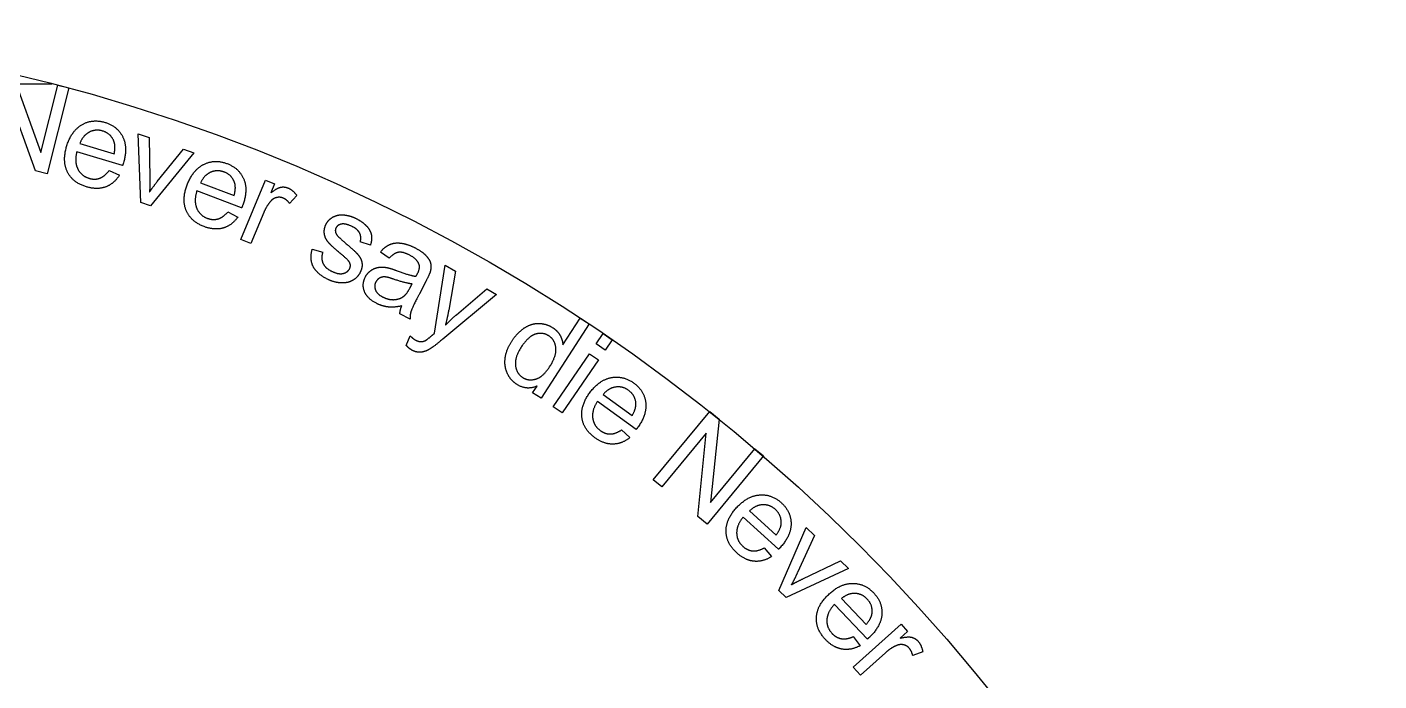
# Model space of a CAD drawing. Header units: centimetres. Extents: x -6 to 6, y -6 to 6.
# Drawn here: x 1.422 to 6, y 3.785 to 6 of the extents above; entities that cross this region are included whole.
import ezdxf

# ---------------------------------------------------------------- set-up
doc = ezdxf.new("R2010")
doc.units = ezdxf.units.CM
doc.header["$MEASUREMENT"] = 0
for name, color, linetype in [('cut v4_Sketch1', 7, 'Continuous'), ('cut v4_Sketch18', 7, 'Continuous'), ('cut v4_Sketch19', 7, 'Continuous')]:
    doc.layers.add(name, color=color, linetype=linetype)

msp = doc.modelspace()

# ---------------------------------------------------------------- linework, layer by layer
at = {"layer": 'cut v4_Sketch1'}
msp.add_circle((0, 0), 6, dxfattribs=at)
at = {"layer": 'cut v4_Sketch18'}
msp.add_line((-1.4935, 5.8081), (1.5065, 5.8081), dxfattribs=at)
at = {"layer": 'cut v4_Sketch19'}
for p, q in [((1.3735, 5.8412), (1.4695, 5.5746)), ((1.4513, 5.5127), (1.3554, 5.7795)), ((1.4695, 5.5746), (1.5264, 5.8031)), ((1.5633, 5.7939), (1.4908, 5.5028)), ((1.5264, 5.8031), (1.5633, 5.7939)), ((1.8073, 5.4059), (1.7985, 5.6383)), ((1.7985, 5.6383), (1.8354, 5.6258)), ((1.6012, 5.6057), (1.7175, 5.5711)), ((1.8354, 5.6258), (1.8379, 5.4876)), ((1.8633, 5.4764), (1.9515, 5.5866)), ((1.9515, 5.5866), (1.9874, 5.5745)), ((1.7459, 5.5311), (1.5906, 5.5772)), ((1.9874, 5.5745), (1.8399, 5.3949)), ((1.4908, 5.5028), (1.4513, 5.5127)), ((1.7001, 5.5141), (1.7353, 5.4988)), ((2.01, 5.4724), (2.1234, 5.4294)), ((2.1462, 5.2807), (2.2297, 5.4814)), ((2.2297, 5.4814), (2.2603, 5.4686)), ((2.2603, 5.4686), (2.2476, 5.4382)), ((1.8399, 5.3949), (1.8073, 5.4059)), ((2.1489, 5.3873), (1.9973, 5.4448)), ((2.336, 5.4296), (2.3112, 5.4029)), ((2.1019, 5.3738), (2.1359, 5.3559)), ((2.2239, 5.3716), (2.1802, 5.2666)), ((2.1802, 5.2666), (2.1462, 5.2807)), ((2.585, 5.261), (2.5504, 5.272)), ((2.388, 5.2478), (2.4234, 5.2374)), ((2.6485, 5.2169), (2.6189, 5.2379)), ((2.8024, 4.9631), (2.8383, 5.1931)), ((2.8383, 5.1931), (2.8728, 5.1735)), ((2.8728, 5.1735), (2.85, 5.0417)), ((2.7198, 5.118), (2.726, 5.13)), ((2.7734, 5.1404), (2.7508, 5.0968)), ((3.0114, 5.0947), (2.8303, 4.9434)), ((2.8764, 5.0258), (2.9794, 5.1129)), ((2.9794, 5.1129), (3.0114, 5.0947)), ((2.7191, 5.0106), (2.6849, 5.0284)), ((3.3256, 4.9947), (3.163, 4.7427)), ((3.2365, 4.9242), (3.2949, 5.0146)), ((3.2949, 5.0146), (3.3256, 4.9947)), ((2.7063, 4.9219), (2.7198, 4.954)), ((3.3496, 4.9269), (3.3735, 4.9618)), ((3.3735, 4.9618), (3.4039, 4.941)), ((3.38, 4.906), (3.3496, 4.9269)), ((3.4039, 4.941), (3.38, 4.906)), ((3.2041, 4.7142), (3.3268, 4.8936)), ((3.3572, 4.8728), (3.2345, 4.6934)), ((3.3268, 4.8936), (3.3572, 4.8728)), ((3.1343, 4.7612), (3.1491, 4.7842)), ((3.163, 4.7427), (3.1343, 4.7612)), ((3.4846, 4.6367), (3.3534, 4.7318)), ((3.3728, 4.7552), (3.471, 4.6839)), ((3.2345, 4.6934), (3.2041, 4.7142)), ((3.5427, 4.4669), (3.734, 4.698)), ((3.734, 4.698), (3.7654, 4.672)), ((3.7654, 4.672), (3.7366, 4.3901)), ((3.4357, 4.6359), (3.4638, 4.6098)), ((3.7224, 4.6242), (3.572, 4.4427)), ((3.6934, 4.3422), (3.7224, 4.6242)), ((3.9161, 4.5473), (3.7248, 4.3162)), ((3.7366, 4.3901), (3.8868, 4.5716)), ((3.8868, 4.5716), (3.9161, 4.5473)), ((3.572, 4.4427), (3.5427, 4.4669)), ((3.8687, 4.3612), (3.9587, 4.2797)), ((3.7248, 4.3162), (3.6934, 4.3422)), ((3.967, 4.2313), (3.8469, 4.3401)), ((3.9682, 4.0919), (4.0608, 4.3052)), ((4.0608, 4.3052), (4.0886, 4.278)), ((4.0886, 4.278), (4.0311, 4.1523)), ((3.9184, 4.2359), (3.9434, 4.2068)), ((4.2035, 4.166), (3.9928, 4.0679)), ((4.0492, 4.1313), (4.1764, 4.1925)), ((4.1764, 4.1925), (4.2035, 4.166)), ((3.9928, 4.0679), (3.9682, 4.0919)), ((4.2681, 3.9274), (4.1563, 4.0448)), ((4.1797, 4.0642), (4.2633, 3.9763)), ((4.2196, 3.8324), (4.3816, 3.9772)), ((4.4037, 3.9525), (4.3791, 3.9306)), ((4.3816, 3.9772), (4.4037, 3.9525)), ((4.2199, 3.9355), (4.2428, 3.9047)), ((4.3289, 3.8808), (4.2441, 3.8049)), ((4.4551, 3.8846), (4.4212, 3.8712)), ((4.2441, 3.8049), (4.2196, 3.8324))]:
    msp.add_line(p, q, dxfattribs=at)
msp.add_circle((0, 0), 6, dxfattribs=at)
for points in [[(1.6076, 5.6689), (1.6432, 5.6899), (1.6864, 5.6771)], [(1.6864, 5.6771), (1.7282, 5.6646), (1.7462, 5.6283)], [(1.5562, 5.5953), (1.5719, 5.6479), (1.6076, 5.6689)], [(1.6324, 5.6438), (1.611, 5.6324), (1.6012, 5.6057)], [(1.6782, 5.6479), (1.6539, 5.6551), (1.6324, 5.6438)], [(1.7159, 5.6145), (1.7051, 5.6399), (1.6782, 5.6479)], [(1.5596, 5.5084), (1.5412, 5.5445), (1.5562, 5.5953)], [(1.7175, 5.5711), (1.7229, 5.5981), (1.7159, 5.6145)], [(1.7462, 5.6283), (1.7643, 5.592), (1.7489, 5.5404)], [(1.5906, 5.5772), (1.5823, 5.5423), (1.5944, 5.5189)], [(1.7489, 5.5404), (1.748, 5.5373), (1.7459, 5.5311)], [(2.021, 5.535), (2.0582, 5.5533), (2.1002, 5.5373)], [(1.6237, 5.4587), (1.578, 5.4723), (1.5596, 5.5084)], [(1.5944, 5.5189), (1.6064, 5.4954), (1.6325, 5.4877)], [(1.6687, 5.4881), (1.6855, 5.4942), (1.7001, 5.5141)], [(1.7353, 5.4988), (1.7172, 5.4694), (1.6886, 5.4587)], [(1.9644, 5.4654), (1.9839, 5.5167), (2.021, 5.535)], [(2.044, 5.5081), (2.0218, 5.4983), (2.01, 5.4724)], [(2.0899, 5.5089), (2.0662, 5.5178), (2.044, 5.5081)], [(2.125, 5.4728), (2.1161, 5.4989), (2.0899, 5.5089)], [(2.1002, 5.5373), (2.141, 5.5219), (2.1563, 5.4843)], [(1.6886, 5.4587), (1.66, 5.4479), (1.6237, 5.4587)], [(1.6325, 5.4877), (1.6519, 5.4819), (1.6687, 5.4881)], [(1.8379, 5.4876), (1.8384, 5.4652), (1.8371, 5.4416)], [(1.8371, 5.4416), (1.8473, 5.4564), (1.8633, 5.4764)], [(1.9613, 5.3785), (1.9456, 5.4158), (1.9644, 5.4654)], [(2.1234, 5.4294), (2.1309, 5.4559), (2.125, 5.4728)], [(2.1563, 5.4843), (2.1716, 5.4468), (2.1525, 5.3965)], [(2.2476, 5.4382), (2.2682, 5.4547), (2.281, 5.4574)], [(2.281, 5.4574), (2.2937, 5.4601), (2.3056, 5.4551)], [(2.3056, 5.4551), (2.3228, 5.448), (2.336, 5.4296)], [(1.9973, 5.4448), (1.9865, 5.4106), (1.9968, 5.3863)], [(2.2461, 5.4089), (2.2329, 5.3932), (2.2239, 5.3716)], [(2.2665, 5.4223), (2.2548, 5.4193), (2.2461, 5.4089)], [(2.2893, 5.4207), (2.2782, 5.4253), (2.2665, 5.4223)], [(2.3112, 5.4029), (2.3018, 5.4155), (2.2893, 5.4207)], [(2.0216, 5.3242), (1.977, 5.3411), (1.9613, 5.3785)], [(1.9968, 5.3863), (2.0071, 5.3621), (2.0325, 5.3524)], [(2.0687, 5.3501), (2.0858, 5.355), (2.1019, 5.3738)], [(2.1525, 5.3965), (2.1514, 5.3934), (2.1489, 5.3873)], [(2.4517, 5.3522), (2.463, 5.3606), (2.4769, 5.3631)], [(2.4769, 5.3631), (2.4874, 5.3651), (2.5027, 5.3627)], [(2.5027, 5.3627), (2.518, 5.3603), (2.5333, 5.3531)], [(2.0863, 5.3194), (2.057, 5.3108), (2.0216, 5.3242)], [(2.0325, 5.3524), (2.0515, 5.3453), (2.0687, 5.3501)], [(2.1359, 5.3559), (2.1156, 5.3279), (2.0863, 5.3194)], [(2.429, 5.301), (2.4273, 5.3164), (2.4342, 5.3308)], [(2.4342, 5.3308), (2.4404, 5.3439), (2.4517, 5.3522)], [(2.4682, 5.3194), (2.4651, 5.3129), (2.4667, 5.3058)], [(2.4864, 5.3325), (2.473, 5.3296), (2.4682, 5.3194)], [(2.5227, 5.3246), (2.4998, 5.3354), (2.4864, 5.3325)], [(2.5487, 5.3018), (2.5421, 5.3153), (2.5227, 5.3246)], [(2.5333, 5.3531), (2.5564, 5.3421), (2.5707, 5.3272)], [(2.5707, 5.3272), (2.585, 5.3122), (2.588, 5.2969)], [(2.4416, 5.2721), (2.4306, 5.2856), (2.429, 5.301)], [(2.4847, 5.2321), (2.4525, 5.2587), (2.4416, 5.2721)], [(2.4667, 5.3058), (2.4683, 5.2985), (2.4753, 5.2909)], [(2.4753, 5.2909), (2.4794, 5.2867), (2.5006, 5.2684)], [(2.5006, 5.2684), (2.5315, 5.2423), (2.5426, 5.2296)], [(2.5504, 5.272), (2.5553, 5.2883), (2.5487, 5.3018)], [(2.588, 5.2969), (2.5909, 5.2816), (2.585, 5.261)], [(2.6504, 5.2635), (2.667, 5.271), (2.6894, 5.2679)], [(2.6894, 5.2679), (2.7118, 5.2649), (2.7367, 5.252)], [(2.3913, 5.1885), (2.3787, 5.2139), (2.388, 5.2478)], [(2.4234, 5.2374), (2.4168, 5.2163), (2.4244, 5.1997)], [(2.5134, 5.2046), (2.5087, 5.2123), (2.4847, 5.2321)], [(2.5426, 5.2296), (2.5537, 5.217), (2.5562, 5.2018)], [(2.6189, 5.2379), (2.6339, 5.2561), (2.6504, 5.2635)], [(2.6797, 5.237), (2.6645, 5.2347), (2.6485, 5.2169)], [(2.7179, 5.2274), (2.6949, 5.2394), (2.6797, 5.237)], [(2.7494, 5.197), (2.7426, 5.2145), (2.7179, 5.2274)], [(2.7367, 5.252), (2.7614, 5.2391), (2.7738, 5.2253)], [(2.7738, 5.2253), (2.7862, 5.2115), (2.7889, 5.1989)], [(2.442, 5.1449), (2.4038, 5.1631), (2.3913, 5.1885)], [(2.4244, 5.1997), (2.4321, 5.1832), (2.4548, 5.1724)], [(2.4933, 5.1656), (2.5088, 5.1697), (2.5148, 5.1822)], [(2.5148, 5.1822), (2.5201, 5.1935), (2.5134, 5.2046)], [(2.5562, 5.2018), (2.5587, 5.1865), (2.5506, 5.1695)], [(2.568, 5.1539), (2.5754, 5.168), (2.5879, 5.1764)], [(2.5879, 5.1764), (2.6004, 5.1847), (2.6146, 5.1864)], [(2.6146, 5.1864), (2.6287, 5.188), (2.6436, 5.1848)], [(2.6436, 5.1848), (2.6546, 5.1824), (2.6752, 5.1746)], [(2.6752, 5.1746), (2.7173, 5.1588), (2.7394, 5.1556)], [(2.744, 5.164), (2.7544, 5.184), (2.7494, 5.197)], [(2.7889, 5.1989), (2.7916, 5.1863), (2.7875, 5.1713)], [(2.4873, 5.1333), (2.4652, 5.134), (2.442, 5.1449)], [(2.4548, 5.1724), (2.4778, 5.1615), (2.4933, 5.1656)], [(2.5261, 5.1428), (2.5094, 5.1327), (2.4873, 5.1333)], [(2.5506, 5.1695), (2.5428, 5.1529), (2.5261, 5.1428)], [(2.5644, 5.1053), (2.5554, 5.1297), (2.568, 5.1539)], [(2.6033, 5.1366), (2.5965, 5.1236), (2.6019, 5.1097)], [(2.6159, 5.1498), (2.6078, 5.1452), (2.6033, 5.1366)], [(2.6343, 5.1537), (2.6241, 5.1544), (2.6159, 5.1498)], [(2.6662, 5.1454), (2.6446, 5.153), (2.6343, 5.1537)], [(2.726, 5.13), (2.7045, 5.132), (2.6662, 5.1454)], [(2.7394, 5.1556), (2.743, 5.1622), (2.744, 5.164)], [(2.7875, 5.1713), (2.7848, 5.1621), (2.7734, 5.1404)], [(2.6052, 5.0644), (2.5734, 5.0809), (2.5644, 5.1053)], [(2.6019, 5.1097), (2.6072, 5.0958), (2.6263, 5.0859)], [(2.6263, 5.0859), (2.6452, 5.0761), (2.6642, 5.0767)], [(2.6642, 5.0767), (2.6832, 5.0773), (2.6975, 5.088)], [(2.6975, 5.088), (2.7086, 5.0964), (2.7198, 5.118)], [(2.7508, 5.0968), (2.727, 5.0512), (2.7228, 5.0381)], [(2.6445, 5.052), (2.6244, 5.0544), (2.6052, 5.0644)], [(2.6908, 5.0556), (2.6646, 5.0496), (2.6445, 5.052)], [(2.6849, 5.0284), (2.6851, 5.0412), (2.6908, 5.0556)], [(2.7228, 5.0381), (2.7187, 5.0249), (2.7191, 5.0106)], [(2.85, 5.0417), (2.8458, 5.0166), (2.8388, 4.9902)], [(2.8388, 4.9902), (2.8568, 5.0091), (2.8764, 5.0258)], [(3.1046, 4.9797), (3.128, 4.9961), (3.1539, 4.9962)], [(3.1539, 4.9962), (3.1798, 4.9963), (3.2023, 4.9818)], [(2.7198, 4.954), (2.7287, 4.9452), (2.7365, 4.9407)], [(2.7718, 4.9386), (2.7776, 4.9417), (2.7951, 4.9569)], [(2.7951, 4.9569), (2.7975, 4.959), (2.8024, 4.9631)], [(3.0634, 4.936), (3.0811, 4.9633), (3.1046, 4.9797)], [(3.1434, 4.9597), (3.1187, 4.9517), (3.0952, 4.9155)], [(3.1887, 4.9543), (3.1681, 4.9676), (3.1434, 4.9597)], [(3.213, 4.9138), (3.2099, 4.9406), (3.1887, 4.9543)], [(3.2023, 4.9818), (3.2188, 4.9711), (3.2272, 4.9558)], [(3.2272, 4.9558), (3.2356, 4.9406), (3.2365, 4.9242)], [(2.7247, 4.9062), (2.7155, 4.9115), (2.7063, 4.9219)], [(2.7552, 4.8987), (2.74, 4.8976), (2.7247, 4.9062)], [(2.7365, 4.9407), (2.7472, 4.9347), (2.7556, 4.9346)], [(2.788, 4.9108), (2.7705, 4.8998), (2.7552, 4.8987)], [(2.7556, 4.9346), (2.7641, 4.9345), (2.7718, 4.9386)], [(2.8303, 4.9434), (2.8011, 4.9189), (2.788, 4.9108)], [(3.0415, 4.8799), (3.0453, 4.908), (3.0634, 4.936)], [(3.0952, 4.9155), (3.0726, 4.8804), (3.0762, 4.8535)], [(3.1919, 4.8494), (3.2161, 4.8869), (3.213, 4.9138)], [(3.0482, 4.828), (3.0376, 4.8518), (3.0415, 4.8799)], [(3.0762, 4.8535), (3.0798, 4.8266), (3.0999, 4.8136)], [(3.0805, 4.79), (3.0587, 4.8041), (3.0482, 4.828)], [(3.0999, 4.8136), (3.1202, 4.8005), (3.1451, 4.8079)], [(3.1451, 4.8079), (3.17, 4.8154), (3.1919, 4.8494)], [(3.327, 4.7603), (3.3592, 4.8047), (3.3998, 4.8126)], [(3.3998, 4.8126), (3.4405, 4.8206), (3.4769, 4.7942)], [(3.1491, 4.7842), (3.1142, 4.7683), (3.0805, 4.79)], [(3.415, 4.7807), (3.391, 4.7771), (3.3728, 4.7552)], [(3.4595, 4.7694), (3.4389, 4.7843), (3.415, 4.7807)], [(3.4839, 4.7254), (3.4822, 4.7529), (3.4595, 4.7694)], [(3.4769, 4.7942), (3.5122, 4.7686), (3.5171, 4.7283)], [(3.3012, 4.6772), (3.2959, 4.7174), (3.327, 4.7603)], [(3.3534, 4.7318), (3.334, 4.7016), (3.3376, 4.6755)], [(3.471, 4.6839), (3.4851, 4.7076), (3.4839, 4.7254)], [(3.5171, 4.7283), (3.5221, 4.6881), (3.4905, 4.6445)], [(3.3452, 4.6091), (3.3066, 4.6371), (3.3012, 4.6772)], [(3.3376, 4.6755), (3.3411, 4.6494), (3.3632, 4.6335)], [(3.3632, 4.6335), (3.3796, 4.6216), (3.3974, 4.6218)], [(3.3974, 4.6218), (3.4153, 4.622), (3.4357, 4.6359)], [(3.4905, 4.6445), (3.4886, 4.6419), (3.4846, 4.6367)], [(3.4064, 4.5875), (3.3759, 4.5868), (3.3452, 4.6091)], [(3.4638, 4.6098), (3.4369, 4.5881), (3.4064, 4.5875)], [(3.8238, 4.3713), (3.8606, 4.4119), (3.9019, 4.4154)], [(3.9019, 4.4154), (3.9431, 4.4189), (3.9765, 4.3887)], [(3.7892, 4.2915), (3.7882, 4.332), (3.8238, 4.3713)], [(3.9134, 4.382), (3.8892, 4.381), (3.8687, 4.3612)], [(3.9564, 4.366), (3.9376, 4.383), (3.9134, 4.382)], [(3.976, 4.3195), (3.9772, 4.3471), (3.9564, 4.366)], [(3.9765, 4.3887), (4.0088, 4.3594), (4.0093, 4.3189)], [(3.8469, 4.3401), (3.8244, 4.3122), (3.8251, 4.2859)], [(3.9587, 4.2797), (3.9753, 4.3017), (3.976, 4.3195)], [(4.0093, 4.3189), (4.0099, 4.2783), (3.9737, 4.2385)], [(3.8255, 4.219), (3.7902, 4.251), (3.7892, 4.2915)], [(3.8251, 4.2859), (3.8258, 4.2596), (3.846, 4.2413)], [(3.884, 4.1908), (3.8535, 4.1936), (3.8255, 4.219)], [(3.846, 4.2413), (3.861, 4.2277), (3.8787, 4.2259)], [(3.8787, 4.2259), (3.8965, 4.2242), (3.9184, 4.2359)], [(3.9737, 4.2385), (3.9715, 4.236), (3.967, 4.2313)], [(3.9434, 4.2068), (3.9144, 4.1881), (3.884, 4.1908)], [(4.0311, 4.1523), (4.0218, 4.1319), (4.0105, 4.1112)], [(4.0105, 4.1112), (4.026, 4.1201), (4.0492, 4.1313)], [(4.0952, 4.0005), (4.0972, 4.041), (4.1356, 4.0776)], [(4.1356, 4.0776), (4.1753, 4.1154), (4.2167, 4.1158)], [(4.2258, 4.0817), (4.2015, 4.0825), (4.1797, 4.0642)], [(4.2167, 4.1158), (4.2581, 4.1163), (4.2891, 4.0837)], [(4.2675, 4.0625), (4.25, 4.0809), (4.2258, 4.0817)], [(4.2891, 4.0837), (4.3192, 4.0521), (4.3168, 4.0116)], [(4.1563, 4.0448), (4.1318, 4.0186), (4.1306, 3.9923)], [(4.2835, 4.0147), (4.2868, 4.0422), (4.2675, 4.0625)], [(4.126, 3.9255), (4.0932, 3.9601), (4.0952, 4.0005)], [(4.1306, 3.9923), (4.1293, 3.966), (4.1481, 3.9463)], [(4.2633, 3.9763), (4.2815, 3.997), (4.2835, 4.0147)], [(4.3168, 4.0116), (4.3143, 3.9712), (4.2753, 3.934)], [(4.1481, 3.9463), (4.1621, 3.9316), (4.1797, 3.9286)], [(4.1823, 3.8932), (4.1521, 3.8981), (4.126, 3.9255)], [(4.1797, 3.9286), (4.1973, 3.9255), (4.2199, 3.9355)], [(4.2428, 3.9047), (4.2124, 3.8882), (4.1823, 3.8932)], [(4.2753, 3.934), (4.273, 3.9318), (4.2681, 3.9274)], [(4.3651, 3.9048), (4.3463, 3.8963), (4.3289, 3.8808)], [(4.3892, 3.908), (4.3774, 3.9104), (4.3651, 3.9048)], [(4.3791, 3.9306), (4.4048, 3.9365), (4.4175, 3.9334)], [(4.4091, 3.8967), (4.4011, 3.9057), (4.3892, 3.908)], [(4.4212, 3.8712), (4.4181, 3.8866), (4.4091, 3.8967)], [(4.4175, 3.9334), (4.4301, 3.9303), (4.4387, 3.9207)], [(4.4387, 3.9207), (4.4511, 3.9068), (4.4551, 3.8846)]]:
    msp.add_open_spline(points, degree=2, dxfattribs=at)

doc.saveas('drawing.dxf')
